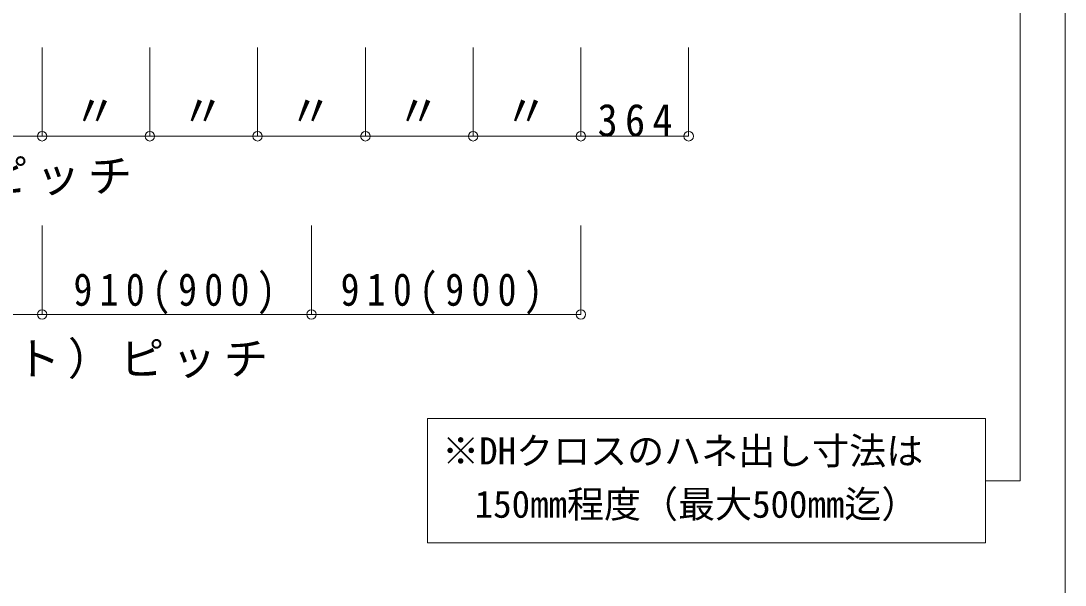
# Model space of a CAD drawing. Units: millimetres on the paper, enlarged 10 times, with parts at other scales. Extents: x -2077 to 2023, y -1433 to 1417.
# Drawn here: x -1393 to -687, y -298 to 83 of the extents above; entities that cross this region are included whole.
import ezdxf
from ezdxf.enums import TextEntityAlignment as Align

# ---------------------------------------------------------------- set-up
doc = ezdxf.new("R2010")
doc.units = ezdxf.units.MM
doc.header["$LTSCALE"] = 10
doc.layers.add('0-3_文字', color=7, linetype='Continuous', lineweight=9)
doc.layers.add('F-1_レイアウト', color=7, linetype='Continuous', lineweight=9)
doc.styles.add('ＭＳ ゴシック', font='')
doc.styles.get('ＭＳ ゴシック').set_extended_font_data('MS Gothic')

msp = doc.modelspace()

# ---------------------------------------------------------------- linework, layer by layer
at = {"layer": '0-3_文字'}
for p, q in [((-717.76, 128.84), (-717.76, -227.6)), ((-1378.54, 5.11), (-1378.54, 65.11)), ((-1305.74, 5.11), (-1305.74, 65.11)), ((-1232.94, 5.11), (-1232.94, 65.11)), ((-1160.14, 5.11), (-1160.14, 65.11)), ((-1087.34, 5.11), (-1087.34, 65.11)), ((-1014.54, 5.11), (-1014.54, 65.11)), ((-941.74, 5.11), (-941.74, 65.11)), ((-1960.94, 5.11), (-941.74, 5.11)), ((-1378.54, -115.23), (-1378.54, -55.23)), ((-1196.54, -115.23), (-1196.54, -55.23)), ((-1014.54, -115.23), (-1014.54, -55.23)), ((-1924.54, -115.23), (-1014.54, -115.23)), ((-1118.25, -185.6), (-1118.25, -269.6)), ((-1118.25, -185.6), (-741.23, -185.6)), ((-717.76, -227.6), (-741.23, -227.6)), ((-1118.25, -269.6), (-741.23, -269.6))]:
    msp.add_line(p, q, dxfattribs=at)
msp.add_lwpolyline([(-741.23, -185.6), (-741.23, -227.6), (-741.23, -269.6)], dxfattribs=at)
for centre in [(-1378.54, 5.11), (-1305.74, 5.11), (-1232.94, 5.11), (-1160.14, 5.11), (-1087.34, 5.11), (-1014.54, 5.11), (-941.74, 5.11), (-1378.54, -115.23), (-1196.54, -115.23), (-1014.54, -115.23)]:
    msp.add_circle(centre, 3.19, dxfattribs=at)
at = {"layer": 'F-1_レイアウト'}
msp.add_line((-687.43, -1252.82), (-687.43, 1417.18), dxfattribs=at)

# ---------------------------------------------------------------- texts
at = {"layer": '0-3_文字', "style": 'ＭＳ ゴシック'}
for s, height, p in [('〃', 21.99, (-1357.81, 4.73)), ('〃', 21.99, (-1285.01, 4.73)), ('〃', 21.99, (-1212.21, 4.73)), ('〃', 21.99, (-1139.41, 4.73)), ('〃', 21.99, (-1066.61, 4.73)), ('※DHクロスのハネ出し寸法は', 18.33, (-1108.25, -222.1)), ('150mm程度（最大500mm迄）', 18.33, (-1086.27, -258.1))]:
    msp.add_text(s, height=height, dxfattribs=at).set_placement(p, align=Align.BOTTOM_LEFT)
at = {"layer": '0-3_文字', "char_height": 21.99, "attachment_point": 7, "style": 'ＭＳ ゴシック'}
for s, insert in [('\\T1.38;\\W0.9;364', (-1003.24, 4.73)), ('\\T1.17;ＤＨクロスピッチ', (-1593.28, -34.81)), ('\\T1.39;\\W0.85;910(900)', (-1357.3, -115.23)), ('\\T1.39;\\W0.85;910(900)', (-1176.84, -115.23)), ('\\T1.17;インサート（吊ボルト）ピッチ', (-1712.04, -158.93))]:
    msp.add_mtext(s, dxfattribs=dict(at, insert=insert))

doc.saveas('drawing.dxf')
